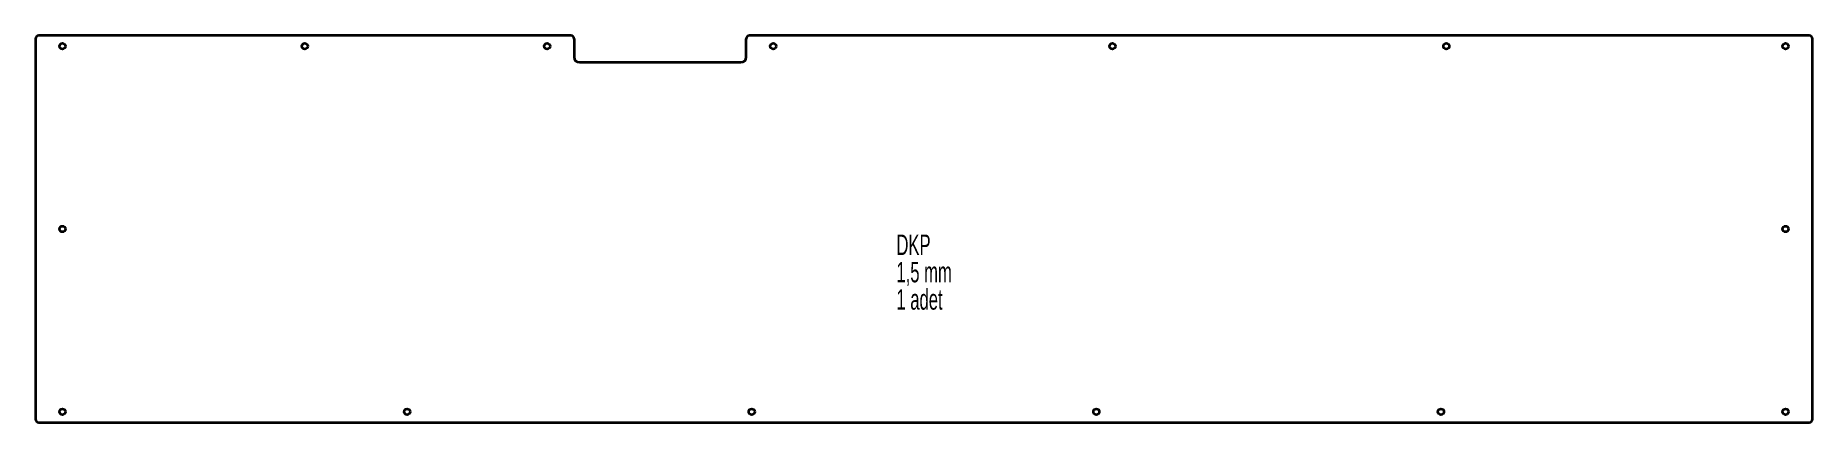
# Model space of a CAD drawing. Header units: millimetres. Extents: x -479 to 1171, y -53 to 307.
import ezdxf

# ---------------------------------------------------------------- set-up
doc = ezdxf.new("R2010")
doc.units = ezdxf.units.MM
doc.styles.add('SLDTEXTSTYLE0', font='TXT', dxfattribs={"width": 0.605})

# ---------------------------------------------------------------- blocks, each defined once
blk = doc.blocks.new('SW_NOTE_0')
at = {"color": 0, "linetype": 'Continuous', "lineweight": 0, "char_height": 19.05, "attachment_point": 1, "style": 'SLDTEXTSTYLE0'}
for s, insert in [('DKP', (0, 24.6)), ('1,5 mm', (0, -0.8)), ('1 adet', (0, -26.2))]:
    blk.add_mtext(s, dxfattribs=dict(at, insert=insert))

msp = doc.modelspace()

# ---------------------------------------------------------------- linework, layer by layer
at = {"color": 7, "linetype": 'Continuous', "lineweight": 35}
for p, q in [((-479.1, 303.8), (-479.1, -50.2)), ((17.9, 306.8), (-476.1, 306.8)), ((20.9, 303.8), (20.9, 286.8)), ((180.9, 286.8), (180.9, 303.8)), ((1167.9, 306.8), (183.9, 306.8)), ((1170.9, -50.2), (1170.9, 303.8)), ((25.9, 281.8), (175.9, 281.8)), ((-476.1, -53.2), (1167.9, -53.2))]:
    msp.add_line(p, q, dxfattribs=at)
for centre in [(-454.1, 296.8), (-229.1, 296.8), (-4.1, 296.8), (205.9, 296.8), (520.9, 296.8), (830.9, 296.8), (1145.9, 296.8), (-454.1, 126.8), (1145.9, 126.8), (-454.1, -43.2), (-134.1, -43.2), (185.9, -43.2), (505.9, -43.2), (825.9, -43.2), (1145.9, -43.2)]:
    msp.add_circle(centre, 2.75, dxfattribs=at)
for centre, radius, start, end in [((-476.1, 303.8), 3, 90, 180), ((17.9, 303.8), 3, 0, 90), ((183.9, 303.8), 3, 90, 180), ((1167.9, 303.8), 3, 360, 90), ((25.9, 286.8), 5, 180, 270), ((175.9, 286.8), 5, 270, 0), ((-476.1, -50.2), 3, 180, 270), ((1167.9, -50.2), 3, 270, 0)]:
    msp.add_arc(centre, radius, start, end, dxfattribs=at)

# ---------------------------------------------------------------- block references
at = {"color": 7, "linetype": 'Continuous', "lineweight": 0}
msp.add_blockref('SW_NOTE_0', (320.3, 97), dxfattribs=at)

doc.saveas('drawing.dxf')
